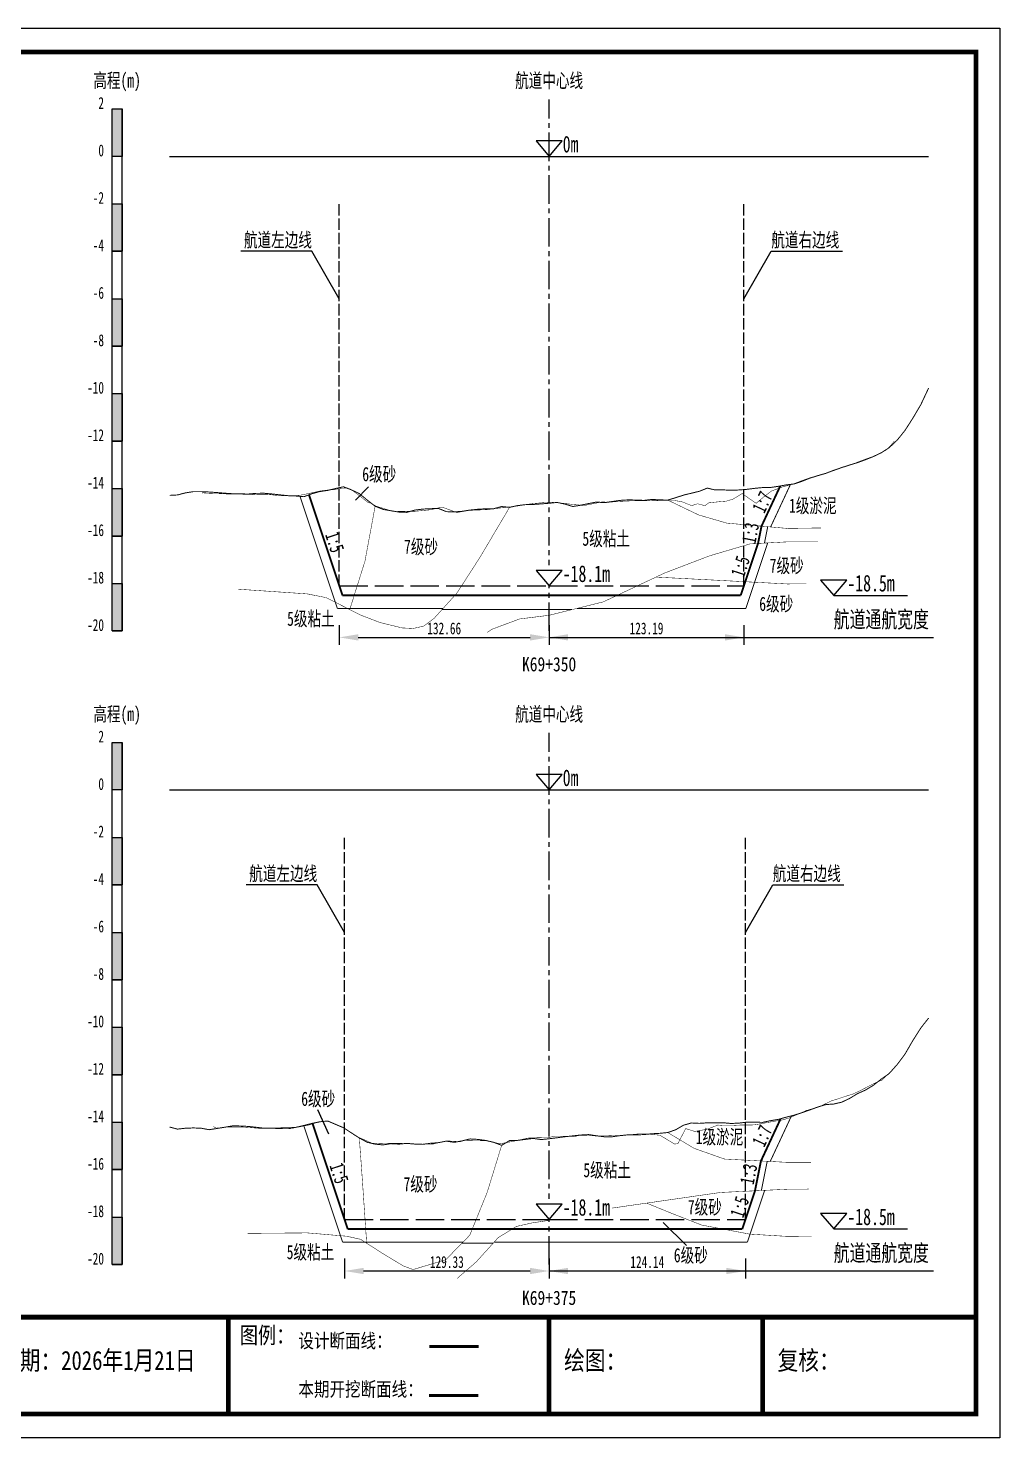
# Model space of a CAD drawing. Header units: millimetres. Extents: x 0 to 1680, y -8762 to 0.
# Drawn here: x 215.2 to 420, y -8761.5 to -8464.5 of the extents above; entities that cross this region are included whole.
import ezdxf
from ezdxf.enums import TextEntityAlignment as Align

# ---------------------------------------------------------------- set-up
doc = ezdxf.new("R2010")
doc.units = ezdxf.units.MM
for name, pattern in [('ACAD_ISO02W100', [15, 12, -3]), ('ACAD_ISO05W100', [33, 24, -3, 0, -3, 0, -3]), ('CENTER2', [1.125, 0.75, -0.125, 0.125, -0.125])]:
    doc.linetypes.add(name, pattern=pattern)
for name, color, linetype in [('0-桩号', 1, 'Continuous'), ('0-航道左右边线标注', 8, 'Continuous'), ('1-疏浚底高', 7, 'Continuous'), ('1-通航宽度', 7, 'Continuous'), ('1-通航底高', 7, 'Continuous'), ('202601', 5, 'Continuous'), ('DMX', 20, 'Continuous'), ('L1', 7, 'Continuous'), ('图幅外框线', 145, 'Continuous'), ('地质分层', 6, 'Continuous'), ('坡比', 1, 'Continuous'), ('尺寸标注', 1, 'Continuous'), ('开挖线', 4, 'Continuous'), ('标尺', 7, 'Continuous'), ('超挖线', 3, 'Continuous'), ('辅助框', 7, 'Continuous'), ('通航底面线', 7, 'ACAD_ISO02W100')]:
    doc.layers.add(name, color=color, linetype=linetype)
doc.styles.get("Standard").update_dxf_attribs({"font": 'arial.ttf'})
doc.styles.add('仿宋', font='仿宋_GB2312.ttf', dxfattribs={"width": 0.8})
doc.styles.add('仿宋GB2312', font='仿宋_GB2312.ttf', dxfattribs={"width": 0.7, "height": 2.5})
doc.styles.add('仿宋体', font='仿宋_GB2312.ttf', dxfattribs={"width": 0.8})
doc.dimstyles.new('2000', dxfattribs={"dimtxt": 3, "dimasz": 2.5, "dimexe": 1.25, "dimexo": 0.625, "dimtad": 1, "dimlfac": 2, "dimdsep": 46, "dimtxsty": 'Standard', "dimcen": 2.5, "dimadec": 0, "dimazin": 0, "dimtfac": 1, "dimtmove": 0, "dimatfit": 3, "dimfxl": 0, "dimarcsym": 0})

# ---------------------------------------------------------------- blocks, each defined once
blk = doc.blocks.new('标尺')
at = {"layer": '标尺', "linetype": 'Continuous'}
for points in [[(-2.116669999959413, 100), (0, 100), (0, 90), (-2.116669999959413, 90)], [(-2.116669999959413, 80), (0, 80), (0, 70), (-2.116669999959413, 70)], [(-2.116669999959413, 60), (0, 60), (0, 50), (-2.116669999959413, 50)], [(-2.116669999959413, 40), (0, 40), (0, 30), (-2.116669999959413, 30)], [(-2.116669999959413, 20), (0, 20), (0, 10), (-2.116669999959413, 10)], [(-2.116669999959413, 0), (0, 0), (0, -10), (-2.116669999959413, -10)]]:
    blk.add_hatch(color=256, dxfattribs=at).paths.add_polyline_path(points)
for p, q in [((-2.116669999959413, -10), (-2.116669999959413, 100)), ((0, -10), (0, 100)), ((-2.116669999959413, 80), (0, 80)), ((-2.116669999959413, 70), (0, 70)), ((-2.116669999959413, 60), (0, 60)), ((-2.116669999959413, 50), (0, 50)), ((-2.116669999959413, 40), (0, 40)), ((-2.116669999959413, 30), (0, 30)), ((-2.116669999959413, 20), (0, 20)), ((-2.116669999959413, 10), (0, 10)), ((-2.116669999959413, 0), (0, 0)), ((-2.116669999959413, -10), (0, -10))]:
    blk.add_line(p, q, dxfattribs=at)
at = {"layer": '标尺'}
for points in [[(-2.116669999959413, 100), (0, 100), (0, 90), (-2.116669999959413, 90)], [(-2.116669999959413, 100), (0, 100), (0, 90), (-2.116669999959413, 90)], [(-2.116669999959413, 80), (0, 80), (0, 70), (-2.116669999959413, 70)], [(-2.116669999959413, 80), (0, 80), (0, 70), (-2.116669999959413, 70)], [(-2.116669999959413, 60), (0, 60), (0, 50), (-2.116669999959413, 50)], [(-2.116669999959413, 60), (0, 60), (0, 50), (-2.116669999959413, 50)], [(-2.116669999959413, 40), (0, 40), (0, 30), (-2.116669999959413, 30)], [(-2.116669999959413, 40), (0, 40), (0, 30), (-2.116669999959413, 30)], [(-2.116669999959413, 20), (0, 20), (0, 10), (-2.116669999959413, 10)], [(-2.116669999959413, 20), (0, 20), (0, 10), (-2.116669999959413, 10)], [(-2.116669999959413, 0), (0, 0), (0, -10), (-2.116669999959413, -10)], [(-2.116669999959413, 0), (0, 0), (0, -10), (-2.116669999959413, -10)]]:
    blk.add_lwpolyline(points, close=True, dxfattribs=at)
at = {"layer": '标尺', "style": '仿宋GB2312', "width": 0.7}
blk.add_text('高程(m)', height=3, dxfattribs=at).set_placement((-1.058334999950603, 106.0000000009313), align=Align.MIDDLE_CENTER)
for s, p in [('2', (-3.816669999971054, 100)), ('0', (-3.816669999971054, 90)), ('-2', (-3.816669999971054, 80)), ('-4', (-3.816669999971054, 70)), ('-6', (-3.816669999971054, 60)), ('-8', (-3.816669999971054, 50)), ('-10', (-3.816669999971054, 40)), ('-12', (-3.816669999971054, 30)), ('-14', (-3.816669999971054, 20)), ('-16', (-3.816669999971054, 10)), ('-18', (-3.816669999971054, 0)), ('-20', (-3.816669999971054, -10))]:
    blk.add_text(s, height=2.5, dxfattribs=at).set_placement(p, align=Align.RIGHT)
blk = doc.blocks.new('*D239')
at = {"layer": 'Defpoints', "color": 0, "ltscale": 0.5}
for p in [(280.780287637423, -8582), (325, -8582), (325, -8592.852629097479)]:
    blk.add_point(p, dxfattribs=at)
at = {"layer": '尺寸标注', "color": 0, "lineweight": -2, "ltscale": 0.5}
for p, q in [((280.780287637423, -8590.25), (280.780287637423, -8594.452629097479)), ((325, -8590.25), (325, -8594.452629097479)), ((284.780287637423, -8592.852629097479), (321, -8592.852629097479))]:
    blk.add_line(p, q, dxfattribs=at)
at = {"layer": '尺寸标注', "color": 0, "ltscale": 0.5}
for points in [[(284.780287637423, -8592.185962430813), (284.780287637423, -8593.519295764145), (280.780287637423, -8592.852629097479)], [(321, -8592.185962430813), (321, -8593.519295764145), (325, -8592.852629097479)]]:
    blk.add_solid(points, dxfattribs=at)
at = {"layer": '尺寸标注', "color": 0, "ltscale": 0.5, "insert": (302.8901438187115, -8590.977629097479), "char_height": 2.5, "attachment_point": 5, "style": '仿宋GB2312'}
blk.add_mtext('132.66', dxfattribs=at)
blk = doc.blocks.new('*D240')
at = {"layer": 'Defpoints', "color": 0, "ltscale": 0.5}
for p in [(281.89164773982, -8715.5), (325, -8715.5), (325, -8726.352598626927)]:
    blk.add_point(p, dxfattribs=at)
at = {"layer": '尺寸标注', "color": 0, "lineweight": -2, "ltscale": 0.5}
for p, q in [((281.89164773982, -8723.75), (281.89164773982, -8727.952598626927)), ((325, -8723.75), (325, -8727.952598626927)), ((285.89164773982, -8726.352598626927), (321, -8726.352598626927))]:
    blk.add_line(p, q, dxfattribs=at)
at = {"layer": '尺寸标注', "color": 0, "ltscale": 0.5}
for points in [[(285.89164773982, -8725.68593196026), (285.89164773982, -8727.019265293593), (281.89164773982, -8726.352598626927)], [(321, -8725.68593196026), (321, -8727.019265293593), (325, -8726.352598626927)]]:
    blk.add_solid(points, dxfattribs=at)
at = {"layer": '尺寸标注', "color": 0, "ltscale": 0.5, "insert": (303.44582386991, -8724.477598626927), "char_height": 2.5, "attachment_point": 5, "style": '仿宋GB2312'}
blk.add_mtext('129.33', dxfattribs=at)
blk = doc.blocks.new('*D35')
at = {"layer": 'Defpoints', "color": 0, "ltscale": 0.5}
for p in [(325, -8582), (366.062370452334, -8582), (366.062370452334, -8592.852572422335)]:
    blk.add_point(p, dxfattribs=at)
at = {"layer": '尺寸标注', "color": 0, "lineweight": -2, "ltscale": 0.5}
for p, q in [((325, -8590.25), (325, -8594.452572422335)), ((366.062370452334, -8590.25), (366.062370452334, -8594.452572422335)), ((329, -8592.852572422335), (362.062370452334, -8592.852572422335))]:
    blk.add_line(p, q, dxfattribs=at)
at = {"layer": '尺寸标注', "color": 0, "ltscale": 0.5}
for points in [[(329, -8592.185905755669), (329, -8593.519239089), (325, -8592.852572422335)], [(362.062370452334, -8592.185905755669), (362.062370452334, -8593.519239089), (366.062370452334, -8592.852572422335)]]:
    blk.add_solid(points, dxfattribs=at)
at = {"layer": '尺寸标注', "color": 0, "ltscale": 0.5, "insert": (345.531185226167, -8590.977572422335), "char_height": 2.5, "attachment_point": 5, "style": '仿宋GB2312'}
blk.add_mtext('123.19', dxfattribs=at)
blk = doc.blocks.new('*D36')
at = {"layer": 'Defpoints', "color": 0, "ltscale": 0.5}
for p in [(325, -8715.5), (366.38053571185, -8715.5), (366.38053571185, -8726.352541501035)]:
    blk.add_point(p, dxfattribs=at)
at = {"layer": '尺寸标注', "color": 0, "lineweight": -2, "ltscale": 0.5}
for p, q in [((325, -8723.75), (325, -8727.952541501036)), ((366.38053571185, -8723.75), (366.38053571185, -8727.952541501036)), ((329, -8726.352541501035), (362.38053571185, -8726.352541501035))]:
    blk.add_line(p, q, dxfattribs=at)
at = {"layer": '尺寸标注', "color": 0, "ltscale": 0.5}
for points in [[(329, -8725.68587483437), (329, -8727.019208167701), (325, -8726.352541501035)], [(362.38053571185, -8725.68587483437), (362.38053571185, -8727.019208167701), (366.38053571185, -8726.352541501035)]]:
    blk.add_solid(points, dxfattribs=at)
at = {"layer": '尺寸标注', "color": 0, "ltscale": 0.5, "insert": (345.690267855925, -8724.477541501035), "char_height": 2.5, "attachment_point": 5, "style": '仿宋GB2312'}
blk.add_mtext('124.14', dxfattribs=at)
blk = doc.blocks.new('通航底高')
at = {"layer": '1-通航底高'}
for p, q in [((-2.762494692986365, 3.232132659759372), (5.923793651163578e-06, 6.932765245437622e-06)), ((2.762506540631875, 3.232132659759372), (-2.762494692986365, 3.232132659759372)), ((5.923793651163578e-06, 6.932765245437622e-06), (2.762506540631875, 3.232132659759372))]:
    blk.add_line(p, q, dxfattribs=at)
at = {"layer": '1-通航底高', "style": '仿宋', "width": 0.7}
blk.add_attdef('通航底高', (2.856129719933961, 0.8203305718488991), '', height=3.5, dxfattribs=at)
blk = doc.blocks.new('疏浚底高')
at = {"layer": '1-疏浚底高'}
for p, q in [((-2.762500616780017, 3.232125726994127), (0, 0)), ((2.762500616838224, 3.232125726994127), (-2.762500616780017, 3.232125726994127)), ((0, 0), (2.762500616838224, 3.232125726994127)), ((-5.923793651163578e-06, -6.932765245437622e-06), (15.51466270413067, -6.932765245437622e-06))]:
    blk.add_line(p, q, dxfattribs=at)
at = {"layer": '1-疏浚底高', "style": '仿宋', "width": 0.7}
blk.add_attdef('疏浚底高', (2.856123796140309, 0.8203236390836537), '', height=3.5, dxfattribs=at)

msp = doc.modelspace()

# ---------------------------------------------------------------- linework, layer by layer
at = {"layer": '0-航道左右边线标注', "linetype": 'ACAD_ISO02W100', "ltscale": 0.2}
for points in [[(280.780287637423, -8582), (280.780287637423, -8501.5)], [(366.0623704523341, -8582), (366.0623704523341, -8501.5)], [(281.8916477398202, -8715.5), (281.8916477398202, -8635)], [(366.3805357118499, -8715.5), (366.3805357118499, -8635)]]:
    msp.add_lwpolyline(points, dxfattribs=at)
at = {"layer": '0-航道左右边线标注'}
for points in [[(280.780287637423, -8521.5), (275.0067849455558, -8511.499999999984), (260.0067849455558, -8511.49999999994)], [(366.062370452334, -8521.5), (371.8358731442594, -8511.500000000016), (386.8358731442594, -8511.50000000006)], [(281.89164773982, -8655), (276.1181450479529, -8644.999999999984), (261.1181450479529, -8644.99999999994)], [(366.38053571185, -8655), (372.1540384037754, -8645.000000000016), (387.1540384037754, -8645.00000000006)]]:
    msp.add_lwpolyline(points, dxfattribs=at)
at = {"layer": '1-通航宽度'}
for points in [[(325, -8592.85), (406, -8592.85)], [(325, -8726.35), (406, -8726.35)]]:
    msp.add_lwpolyline(points, dxfattribs=at)
at = {"layer": '202601', "color": 1, "linetype": 'Continuous', "const_width": 0.1}
for points in [[(251.9170000001982, -8562.549999999535), (251.9671111113092, -8562.400001525415), (253.4537777779762, -8562.499999045862), (255.2771111113092, -8562.550000190271), (257.3237777779762, -8562.64999771072), (259.1804444446422, -8562.64999771072), (260.4504444446422, -8562.699998855127), (261.5804444446422, -8562.699998855127), (262.7037777779762, -8562.800001143944), (263.6004444446422, -8562.699998855127), (265.4671111113092, -8562.699998855127), (267.6804444446422, -8562.9499998088), (268.2671111113092, -8562.9499998088), (268.7137777779762, -8563.00000095321), (269.8637777779762, -8562.9499998088), (272.0771111113092, -8562.9499998088), (272.8171111113092, -8562.850002288355), (274.7571111113092, -8562.449997901453), (276.7671111113092, -8562.000001906883), (278.7504444446422, -8561.75000095321), (279.5737777779762, -8561.75000095321), (281.0337777779762, -8561.449998855127), (282.3137777779762, -8561.35000133468), (283.2171111113092, -8561.649998664392), (284.4871111113092, -8562.60000133468), (286.8804444446422, -8564.450000762476), (287.5171111113092, -8564.599999427332), (288.5071111113092, -8565.199998855127), (292.2204444446422, -8566.35000133468), (293.3137777779762, -8566.300000190271), (296.6104444446422, -8566.300000190271), (297.1337777779762, -8566.249999045864), (300.1971111113092, -8565.950001716152), (301.3037777779762, -8565.649999618066), (302.4537777779762, -8565.399998664392), (305.3937777779762, -8566.499999999534), (305.7904444446422, -8566.499999999534), (308.2004444446422, -8566.100000381006), (311.6871111113092, -8565.950001716152), (312.4504444446422, -8565.900000571744), (312.9137777779762, -8565.799998282922), (315.9071111113092, -8565.4499998088), (317.6837777779762, -8565.249999999536), (317.9504444446422, -8565.199998855127), (318.1837777779762, -8565.199998855127), (320.5604444446422, -8564.799999236597), (321.7504444446422, -8564.65000057174), (323.9937777779762, -8564.450000762476), (325.5771111113092, -8564.349998473655), (326.1537777779762, -8564.450000762476), (327.5237777779762, -8564.549998282922), (330.0271111113092, -8564.850000381008), (332.2071111113092, -8565.050000190271), (332.4571111113092, -8565.050000190271), (332.7504444446422, -8564.999999045864), (336.2004444446422, -8564.30000209762), (337.5304444446422, -8564.399999618066), (339.0704444446422, -8564.25000095321), (342.0071111113092, -8564.100002288356), (344.1137777779762, -8564.100002288356), (344.5804444446422, -8564.100002288356), (347.3237777779762, -8564.050001143944), (349.1637777779762, -8563.999999999538), (351.3637777779762, -8563.999999999538), (351.3971111113092, -8563.999999999538), (353.0604444446422, -8564.30000209762), (355.0571111113092, -8565.10000133468), (356.2837777779762, -8564.700001716152), (357.8771111113092, -8565.10000133468), (358.6471111113092, -8564.500001906883), (361.0771111113092, -8564.25000095321), (362.3471111113092, -8564.149998664392), (363.8204444446422, -8563.699997901453), (365.6937777779762, -8562.550000190271), (367.1071111113092, -8563.549999236597), (368.6371111113091, -8564.599999427332), (370.1871111113092, -8563.299998282922), (371.9237777779762, -8562.000001906883), (374.1871111113092, -8561.150001525415), (376.2904444446422, -8560.599998473655), (378.3737777779762, -8559.799999236597), (380.0571111113092, -8559.1999998088), (383.1037777779762, -8558.40000057174), (383.1237777779762, -8558.40000057174), (383.2337777779762, -8558.349999427332), (387.5904444446422, -8556.80000209762), (388.6637777779762, -8556.449998855127), (391.5837777779762, -8555.350002288355), (393.3737777779762, -8554.700001716152), (394.5604444446422, -8554.149998664392), (396.0504444446422, -8553.40000057174), (396.9571111113092, -8552.449997901456), (397.7704444446422, -8551.499999999536)], [(254.2539999998002, -8695.89999999907), (254.6237407405412, -8696.149997710248), (254.9070740738742, -8696.249999999069), (257.2004074072072, -8695.999999045396), (258.2637407405412, -8695.999999045396), (260.2037407405412, -8695.999999045396), (263.9670740738742, -8696.300001143476), (264.0837407405412, -8696.300001143476), (264.2237407405412, -8696.300001143476), (264.7470740738742, -8696.300001143476), (269.8637407405412, -8696.399998663925), (270.5304074072072, -8696.350002287889), (274.3504074072072, -8695.599999426864), (275.8037407405412, -8695.149998663925), (277.5537407405412, -8694.800000189809), (278.4404074072072, -8694.850001334215), (279.3670740738742, -8695.199999808332), (281.4237407405412, -8695.999999045396), (283.6537407405412, -8697.499999999069), (283.9470740738742, -8697.750000952745), (284.2670740738742, -8697.8999996176), (284.9937407405412, -8698.249998091722), (287.6037407405412, -8699.400000571273), (288.7770740738742, -8699.549999236131), (291.7370740738742, -8699.450001715684), (293.6770740738742, -8699.450001715684), (297.2370740738742, -8699.650001524951), (297.4770740738742, -8699.699997900985), (298.4170740738742, -8699.650001524951), (300.5970740738742, -8699.60000038054), (303.2437407405412, -8698.949999808332), (303.6470740738742, -8698.949999808332), (306.3037407405412, -8699.099998473188), (307.1804074072072, -8698.800001143476), (309.4104074072072, -8698.850002287889), (311.3304074072072, -8698.899998663925), (312.1070740738742, -8698.899998663925), (314.5570740738742, -8699.549999236131), (315.1937407405412, -8699.450001715684), (317.3137407405412, -8699.050002097152), (320.5404074072072, -8698.350000380538), (321.5070740738742, -8698.29999923613), (325.0937407405412, -8698.200001715682), (326.1404074072072, -8697.95000076201), (328.1104074072072, -8697.95000076201), (330.4237407405412, -8698.000001906415), (331.3304074072072, -8697.800002097152), (333.8304074072072, -8697.800002097152), (335.1370740738742, -8697.95000076201), (337.7070740738742, -8697.849998473188), (338.6704074072072, -8697.800002097152), (339.1537407405412, -8697.849998473188), (342.9637407405412, -8697.550001143476), (344.0737407405412, -8697.449998854663), (345.9237407405412, -8697.499999999069), (348.3737407405412, -8697.750000952745), (351.4304074072072, -8699.60000038054), (352.1170740738742, -8699.549999236131), (353.7870740738742, -8696.350002287889), (355.6804074072072, -8696.950001715684), (358.2404074072072, -8696.500000952745), (360.5870740738742, -8695.599999426864), (361.6770740738742, -8695.700001715684), (363.5570740738742, -8695.700001715684), (365.3370740738742, -8695.599999426864), (367.5604074072072, -8695.599999426864), (368.3237407405412, -8695.549998282457), (369.2237407405412, -8695.399999617599), (372.4904074072072, -8694.800000189809), (374.0870740738742, -8694.54999923613), (375.6204074072072, -8694.099998473188), (378.8670740738742, -8692.699999808332), (379.2804074072072, -8692.499999999069), (379.5570740738742, -8692.449998854661), (382.0270740738742, -8691.700000762008), (384.6570740738742, -8690.45000076201), (385.5104074072072, -8690.199999808332), (387.4970740738742, -8689.549999236127), (389.0837407405412, -8689.050002097152), (390.3804074072072, -8688.449997900987), (392.4237407405412, -8687.39999771025), (394.3604074072072, -8686.449999808332), (395.2170740738742, -8686.100001334213), (397.7837407405412, -8683.550000189805), (398.0670740738741, -8683.249998091722)]]:
    msp.add_lwpolyline(points, dxfattribs=at)
at = {"layer": 'DMX', "color": 7, "linetype": 'Continuous', "const_width": 0.2}
for points in [[(244.9999999999997, -8562.930000000168), (244.9999999999997, -8562.930000000168), (246.6666666666861, -8562.845000000205), (248.3333333333139, -8562.410000000149), (250, -8562.149999999907), (251.6666666666861, -8562.149999999907), (253.3333333333139, -8562.225000000093), (255, -8562.339999999851), (256.6666666666861, -8562.479999999981), (258.3333333333139, -8562.589999999851), (260, -8562.629999999888), (261.6666666666861, -8562.645000000019), (263.3333333333139, -8562.5), (265, -8562.495000000112), (266.6666666666861, -8562.645000000019), (268.3333333333139, -8562.834999999963), (270, -8563), (271.6666666666861, -8563.069999999832), (273.3333333333139, -8563.209999999963), (275, -8562.584999999963), (276.6666666666861, -8562.129999999888), (278.3333333333139, -8561.884999999776), (280, -8561.48499999987), (281.6666666666861, -8561.120000000112), (283.3333333333139, -8561.774999999907), (285, -8562.555000000168), (286.6666666666861, -8563.924999999814), (288.3333333333139, -8565.220000000205), (290, -8565.89000000013), (291.6666666666861, -8566.174999999814), (293.3333333333139, -8566.450000000186), (295, -8566.51500000013), (296.6666666666861, -8566.035000000149), (298.3333333333139, -8565.825000000186), (300, -8565.740000000224), (301.6666666666861, -8565.680000000168), (303.3333333333139, -8566.35999999987), (305, -8566.419999999925), (306.6666666666861, -8566.290000000037), (308.3333333333139, -8566.029999999795), (310, -8565.85999999987), (311.6666666666861, -8565.754999999888), (313.3333333333139, -8565.740000000224), (315, -8565.285000000149), (316.6666666666861, -8565.450000000186), (318.3333333333139, -8565.095000000205), (320, -8564.89000000013), (321.6666666666861, -8564.845000000205), (323.3333333333139, -8564.725000000093), (325, -8564.600000000093), (326.6666666666861, -8564.415000000037), (328.3333333333139, -8564.770000000019), (330, -8565.279999999795), (331.6666666666861, -8565.004999999888), (333.3333333333139, -8564.654999999795), (335, -8564.339999999851), (336.6666666666861, -8564.470000000205), (338.3333333333139, -8564.220000000205), (340, -8563.990000000224), (341.6666666666861, -8563.879999999888), (343.3333333333139, -8563.919999999925), (345, -8563.990000000224), (346.6666666666861, -8563.790000000037), (348.3333333333139, -8563.879999999888), (350, -8563.930000000168), (351.6666666666861, -8563.424999999814), (353.3333333333139, -8562.879999999888), (355, -8562.475000000093), (356.6666666666861, -8562.075000000186), (358.3333333333139, -8561.399999999907), (360, -8561.794999999925), (361.6666666666861, -8561.774999999907), (363.3333333333139, -8561.85999999987), (365, -8561.794999999925), (366.6666666666861, -8561.665000000037), (368.3333333333139, -8561.450000000186), (370, -8561.290000000037), (371.6666666666861, -8561.274999999907), (373.3333333333139, -8561.020000000019), (375, -8560.725000000093), (376.6666666666861, -8560.51500000013), (378.3333333333139, -8559.955000000075), (380, -8559.290000000037), (381.6666666666861, -8558.770000000019), (383.3333333333139, -8558.290000000037), (385, -8557.649999999907), (386.6666666666861, -8557.080000000075), (388.3333333333139, -8556.535000000149), (390, -8556.035000000149), (391.6666666666861, -8555.424999999814), (393.3333333333139, -8554.754999999888), (395, -8553.964999999851), (396.6666666666861, -8552.895000000019), (398.3333333333139, -8551.334999999963), (400, -8549.270000000019), (401.6666666666861, -8546.669999999925), (403.3333333333139, -8543.850000000093), (405, -8540.310000000056)], [(244.9999999999998, -8696.020000000019), (244.9999999999998, -8696.020000000019), (246.6666666666861, -8696.459999999963), (248.3333333333139, -8696.274999999907), (250, -8696.209999999963), (251.6666666666861, -8696.270000000019), (253.3333333333139, -8696.584999999963), (255, -8696.325000000186), (256.6666666666861, -8696.055000000168), (258.3333333333139, -8695.774999999907), (260, -8695.805000000168), (261.6666666666861, -8695.899999999907), (263.3333333333139, -8696.084999999963), (265, -8696.279999999795), (266.6666666666861, -8696.25), (268.3333333333139, -8696.220000000205), (270, -8696.205000000075), (271.6666666666861, -8696.080000000075), (273.3333333333139, -8695.689999999944), (275, -8695.254999999888), (276.6666666666861, -8694.915000000037), (278.3333333333139, -8694.75), (280, -8695.464999999851), (281.6666666666861, -8696.169999999925), (283.3333333333139, -8697.254999999888), (285, -8698.330000000075), (286.6666666666861, -8699.23499999987), (288.3333333333139, -8699.629999999888), (290, -8699.785000000149), (291.6666666666861, -8699.524999999907), (293.3333333333139, -8699.620000000112), (295, -8699.464999999851), (296.6666666666861, -8699.604999999981), (298.3333333333139, -8699.665000000037), (300, -8699.450000000186), (301.6666666666861, -8699.314999999944), (303.3333333333139, -8698.990000000224), (305, -8699.245000000112), (306.6666666666861, -8698.939999999944), (308.3333333333139, -8698.529999999795), (310, -8698.629999999888), (311.6666666666861, -8698.854999999981), (313.3333333333139, -8699.245000000112), (315, -8699.875), (316.6666666666861, -8698.875), (318.3333333333139, -8698.834999999963), (320, -8698.625), (321.6666666666861, -8698.419999999925), (323.3333333333139, -8698.660000000149), (325, -8698.495000000112), (326.6666666666861, -8698.279999999795), (328.3333333333139, -8698.064999999944), (330, -8697.884999999776), (331.6666666666861, -8697.705000000075), (333.3333333333139, -8697.615000000224), (335, -8697.865000000224), (336.6666666666861, -8698.080000000075), (338.3333333333139, -8698.064999999944), (340, -8697.830000000075), (341.6666666666861, -8697.660000000149), (343.3333333333139, -8697.685000000056), (345, -8697.604999999981), (346.6666666666861, -8697.439999999944), (348.3333333333139, -8697.345000000205), (350, -8697.180000000168), (351.6666666666861, -8696.604999999981), (353.3333333333139, -8695.629999999888), (355, -8695.165000000037), (356.6666666666861, -8695.245000000112), (358.3333333333139, -8695.134999999776), (360, -8695.14000000013), (361.6666666666861, -8695.120000000112), (363.3333333333139, -8695.270000000019), (365, -8695.200000000186), (366.6666666666861, -8694.990000000224), (368.3333333333139, -8694.995000000112), (370, -8695.040000000037), (371.6666666666861, -8694.685000000056), (373.3333333333139, -8694.404999999795), (375, -8693.935000000056), (376.6666666666861, -8693.51500000013), (378.3333333333139, -8692.990000000224), (380, -8692.399999999907), (381.6666666666861, -8691.794999999925), (383.3333333333139, -8691.290000000037), (385, -8691.169999999925), (386.6666666666861, -8690.790000000037), (388.3333333333139, -8690), (390, -8688.98499999987), (391.6666666666861, -8688.240000000224), (393.3333333333139, -8687.240000000224), (395, -8685.930000000168), (396.6666666666861, -8684.759999999776), (398.3333333333139, -8682.89000000013), (400, -8680.674999999814), (401.6666666666861, -8677.805000000168), (403.3333333333139, -8675.174999999814), (405, -8673.044999999925)]]:
    msp.add_lwpolyline(points, dxfattribs=at)
at = {"layer": 'L1', "linetype": 'CENTER2', "ltscale": 8}
for p, q in [((324.9999999999992, -8591.5), (324.9999999999992, -8479.5)), ((324.9999999999992, -8724.999999999069), (324.9999999999992, -8612.999999999069))]:
    msp.add_line(p, q, dxfattribs=at)
at = {"layer": 'L1'}
for p, q in [((322.2374993832192, -8488.267874272773), (324.9999999999992, -8491.499999999767)), ((327.7625006168374, -8488.267874272773), (322.2374993832192, -8488.267874272773)), ((324.9999999999992, -8491.499999999767), (327.7625006168374, -8488.267874272773)), ((244.9999999999992, -8491.499999999767), (404.9999999999992, -8491.500000000233)), ((322.2374993832192, -8621.767874271842), (324.9999999999992, -8624.999999998836)), ((327.7625006168374, -8621.767874271842), (322.2374993832192, -8621.767874271842)), ((324.9999999999992, -8624.999999998836), (327.7625006168374, -8621.767874271842)), ((244.9999999999992, -8624.999999998836), (404.9999999999992, -8624.999999999302))]:
    msp.add_line(p, q, dxfattribs=at)
at = {"layer": '地质分层'}
for points in [[(286.9305145738108, -8561.137321444388), (284.2166580031408, -8563.974720742863)], [(276.1686513560708, -8692.313548596769), (278.4671366280527, -8697.441320878257)], [(349.0475407757258, -8716.145652821659), (353.976183251827, -8720.970223640365)]]:
    msp.add_lwpolyline(points, dxfattribs=at)
at = {"layer": '地质分层', "linetype": 'ACAD_ISO05W100', "ltscale": 0.2, "const_width": 0.1, "flags": 128}
for points in [[(259.4341789903119, -8582.697765209712), (274.0121819759952, -8583.687816117425), (278.0301102101803, -8584.483750980347), (285.1853491589427, -8588.121670752764), (289.3694336833432, -8589.730000063777), (294.035893867258, -8590.85919528734), (296.3428721679957, -8590.976499727461), (298.5939943017438, -8590.47158119455), (300.7192435842007, -8588.886131881736), (305.570963984821, -8583.518753393553), (310.415693434421, -8576.004692686722), (316.6666666666861, -8565.450000000186)], [(282.9791921351571, -8587), (286.1850552358665, -8576.79607146047), (288.3333333333139, -8565.220000000205)], [(350, -8563.930000000168), (356.5140281952918, -8567.054575598799), (362.4493460925296, -8568.779996667523), (375.2085651229718, -8569.894389074296), (382.2781772638934, -8569.79437358461)], [(311.9509359612838, -8591.817043189862), (313.0058409972116, -8591.125679976773), (318.7698805802502, -8588.972268346697), (325, -8588.196883734781), (336.4150423845276, -8585.376070924103), (349.3517982950434, -8579.291337186936), (358.7860874612816, -8575.681680941954), (367.3569941059686, -8573.151422276627), (375.2085651229718, -8572.727722486947), (381.6858159518396, -8572.735987907237)], [(347.520241508726, -8580.152800095268), (357.1082590804435, -8580.643948866986), (375.2085651229718, -8581.594388645142), (379.227914108223, -8581.571955593416)], [(285, -8698.330000000075), (285.6502474392764, -8707.367378558964), (286.547224204638, -8720.5)], [(350, -8697.180000000168), (355.6052044890821, -8700.522221339867), (361.9599794815294, -8702.765807081945), (375.2085651229718, -8703.461444656365), (380.2234909250411, -8703.45350970158)], [(261.4965097084641, -8718.42649316229), (274.0121819759952, -8718.3237502384), (282.3260499602184, -8719.02541077137), (285.2692405781709, -8719.679509554058), (289.8518093428575, -8722.621608193964), (294.2665952695534, -8725.291838615201), (296.3428721679957, -8726.046999863815), (303.2115178247914, -8723.983641049825), (308.2799577247351, -8718.807377844118), (311.9362254044972, -8709.818230170757), (315, -8699.875)], [(305.6338825491257, -8727.91092551034), (309.6396978083067, -8724.439895139076), (314.2746987100691, -8719.31612134166), (318.1197220827453, -8716.960827371106), (321.3705145702697, -8716.228667417075), (325, -8715.68310153531), (334.1604604977183, -8713.694371105172), (361.096596960444, -8709.810154876672), (375.2085651229718, -8709.128111482132), (379.7314311198406, -8709.089661576352)], [(345.5456351310713, -8712.052618207876), (350.9632126358338, -8714.259641657583), (357.1397183625959, -8716.668770918623), (367.2975710174069, -8718.586653152015), (375.2085651229718, -8719.06144408416), (380.3715675956726, -8719.069273197792)]]:
    msp.add_lwpolyline(points, dxfattribs=at)
at = {"layer": '开挖线', "linetype": 'Continuous', "const_width": 0.4, "flags": 128}
for points in [[(369.7704220683244, -8569.419420715136), (373.7222786156643, -8560.951156685062)], [(281.4466666676602, -8584.000000002938), (274.385185185314, -8562.815555555468)], [(369.0422098499698, -8573.060481806911), (369.7704220683249, -8569.419420715136)], [(365.3957037847018, -8584.000000002938), (369.0422098499697, -8573.060481806911)], [(281.4466666676602, -8584.000000002938), (365.3957037847018, -8584.000000002938)], [(282.5566666676463, -8717.500000002938), (275.1326466917465, -8695.227940074785)], [(369.6522711338225, -8703.169702807236), (373.8044669628813, -8694.272140316332)], [(368.3947256704599, -8709.457430124048), (369.6522711338224, -8703.169702807236)], [(365.7138690442179, -8717.500000002938), (368.3947256704598, -8709.457430124048)], [(282.5566666676463, -8717.500000002938), (365.7138690442179, -8717.500000002938)]]:
    msp.add_lwpolyline(points, dxfattribs=at)
at = {"layer": '超挖线', "linetype": 'ACAD_ISO02W100', "ltscale": 0.5, "const_width": 0.2, "flags": 128}
for points in [[(371.6920970043225, -8569.587260137898), (375.8795350636749, -8560.614178582091)], [(280.3633214869343, -8586.750000002938), (272.4931291007414, -8563.139422844359)], [(370.3900904739981, -8572.987745186982), (371.0808645141903, -8569.53387498602)], [(366.4790489654278, -8586.750000002938), (371.0788566943373, -8572.950576816209)], [(302.650151687216, -8586.750000002938), (280.3633214869343, -8586.750000002938)], [(302.4241698409896, -8587.000000002938), (329.8434545095045, -8587.000000002938)], [(366.4790489654278, -8586.750000002938), (330.8551347547619, -8586.750000002938)], [(281.4733214869204, -8720.250000002938), (273.290032299866, -8695.700132441774)], [(371.6044370971162, -8703.272204314364), (376.0899808594856, -8693.660324823517)], [(369.7410729921747, -8709.392360015687), (370.9717481952092, -8703.238984000514)], [(366.7972142250279, -8720.250000002938), (370.4274858595332, -8709.359185099422)], [(306.8673858713091, -8720.250000002938), (281.4733214869204, -8720.250000002938)], [(306.6225934555005, -8720.500000002938), (313.2037539573236, -8720.500000002938)], [(366.7972142250279, -8720.250000002938), (313.4299056711298, -8720.250000002938)]]:
    msp.add_lwpolyline(points, dxfattribs=at)
at = {"layer": '辅助框', "color": 24, "const_width": 1}
for points in [[(25.00000000039722, -8736.081966023392), (415.0000000003972, -8736.081966023392)], [(257.3787765662819, -8736.081966023392), (257.3787765662819, -8756.5)], [(325.0000000003972, -8736.081966023392), (325.0000000003972, -8756.5)], [(370.0000000003972, -8736.081966023392), (370.0000000003972, -8736.081966023392), (370.0000000003972, -8756.5)]]:
    msp.add_lwpolyline(points, dxfattribs=at)
at = {"layer": '辅助框', "color": 7, "lineweight": 50}
msp.add_lwpolyline([(299.7886391461793, -8742.280435456123), (310.1471387559604, -8742.280435456123)], dxfattribs=at)
at = {"layer": '辅助框', "color": 1, "lineweight": 50}
msp.add_lwpolyline([(299.7167638427645, -8752.60696112578), (310.0752634525456, -8752.60696112578)], dxfattribs=at)

# ---------------------------------------------------------------- block references
at = {"layer": '1-疏浚底高'}
for p in [(385, -8584), (385, -8717.5)]:
    msp.add_blockref('疏浚底高', p, dxfattribs=at).add_auto_attribs({'疏浚底高': '-18.5m'})
at = {"layer": '标尺'}
for p in [(234.9999999999992, -8581.5), (234.9999999999992, -8714.999999999069)]:
    msp.add_blockref('标尺', p, dxfattribs=at)

# ---------------------------------------------------------------- texts
at = {"layer": '0-航道左右边线标注', "style": '仿宋', "width": 0.7}
for p in [(275.0067849455558, -8511.499999999984), (276.1181450479529, -8644.999999999984)]:
    msp.add_text('航道左边线', height=3, dxfattribs=at).set_placement(p, align=Align.BOTTOM_RIGHT)
for p in [(371.8358731442594, -8511.500000000016), (372.1540384037754, -8645.000000000016)]:
    msp.add_text('航道右边线', height=3, dxfattribs=at).set_placement(p, align=Align.BOTTOM_LEFT)
at = {"layer": '1-通航宽度', "style": '仿宋', "width": 0.7}
for p in [(385, -8591.85), (385, -8725.35)]:
    msp.add_text('航道通航宽度', height=3.5, dxfattribs=at).set_placement(p, align=Align.BOTTOM_LEFT)
at = {"layer": 'L1', "style": '仿宋', "width": 0.7}
for p in [(324.9999999999992, -8475.52892156085), (324.9999999999992, -8609.028921559919)]:
    msp.add_text('航道中心线', height=3, dxfattribs=at).set_placement(p, align=Align.MIDDLE_CENTER)
for p in [(327.8561237953246, -8490.679669429315), (327.8561237953246, -8624.179669428384)]:
    msp.add_text('0m ', height=3.5, dxfattribs=at).set_placement(p)
at = {"layer": '地质分层', "linetype": 'Continuous', "style": '仿宋GB2312', "width": 0.7}
for s, p in [('6级砂', (289.1935571760351, -8558.442627002929)), ('1级淤泥', (380.577273058144, -8565.090917294452)), ('5级粘土', (337.0333117240791, -8572.046518428524)), ('7级砂', (298.0073196669201, -8573.749649534158)), ('7级砂', (375.0808787469961, -8577.723457464792)), ('6级砂', (372.8711667604822, -8585.78385801355)), ('5级粘土', (274.7905335155867, -8588.913406698677)), ('6级砂', (276.3300361491657, -8690.0630158963)), ('1级淤泥', (360.9128790110391, -8698.099871612485)), ('5级粘土', (337.2285155328702, -8705.08618324326)), ('7级砂', (297.8854238387231, -8708.048242551242)), ('7级砂', (357.8204193213314, -8712.880392050909)), ('5级粘土', (274.6981475998384, -8722.357779194932)), ('6级砂', (354.8674005427548, -8723.033273032157))]:
    msp.add_text(s, height=3, dxfattribs=at).set_placement(p, align=Align.MIDDLE_CENTER)
at = {"layer": '坡比', "style": '仿宋体', "width": 0.7}
for s, rotation, p in [('1:7', 65, (369.9339796705878, -8564.339527179614)), ('1:5', 288, (279.8133015961831, -8572.775349467953)), ('1:3', 79, (367.4451542364568, -8570.84772084729)), ('1:5', 72, (365.3215868109747, -8577.89779560367)), ('1:7', 65, (369.9160165662354, -8697.87512106425)), ('1:5', 288, (280.7420165961734, -8705.731494467955)), ('1:3', 79, (367.0623402786848, -8705.921318055738)), ('1:5', 72, (365.1569355445479, -8712.846245181529))]:
    msp.add_text(s, height=3, rotation=rotation, dxfattribs=at).set_placement(p, align=Align.MIDDLE)
at = {"layer": '辅助框', "insert": (259.8269339597708, -8738.131954133956), "char_height": 3.5, "width": 20.65205776894732, "attachment_point": 1, "style": '仿宋'}
msp.add_mtext('{\\C3;图例：}', dxfattribs=at)
at = {"layer": '辅助框', "color": 7, "lineweight": 50, "insert": (272.1653762107809, -8739.551345709999), "char_height": 3, "width": 26.24716962347821, "attachment_point": 1, "style": '仿宋'}
msp.add_mtext('设计断面线：', dxfattribs=at)
at = {"layer": '辅助框', "lineweight": 0, "char_height": 4, "width": 115.8863471220259, "attachment_point": 1}
for s, insert in [('{\\fKaiTi|b0|i0|c134|p49;\\W0.8;测量日期：2026年1月21日}', (200.3284275267628, -8743.182042507084)), ('{\\fKaiTi|b0|i0|c134|p49;\\W0.8;绘图：}', (328.1550933698668, -8743.182042507084)), ('{\\fKaiTi|b0|i0|c134|p49;\\W0.8;复核：}', (373.1550933698668, -8743.182042507084))]:
    msp.add_mtext(s, dxfattribs=dict(at, insert=insert))
at = {"layer": '辅助框', "color": 1, "insert": (272.1653762107809, -8749.760362698304), "char_height": 3, "width": 26.24716962347821, "attachment_point": 1, "style": '仿宋'}
msp.add_mtext('本期开挖断面线：', dxfattribs=at)

# ---------------------------------------------------------------- wipeouts: each hides what was drawn before it
for points in [[(319.1678378378373, -8600.105927026796), (319.1678378378373, -8596.951872972742), (330.76729729729675, -8596.951872972742), (330.76729729729675, -8600.105927026796)], [(319.1678378378373, -8733.605927025865), (319.1678378378373, -8730.451872971811), (330.76729729729675, -8730.451872971811), (330.76729729729675, -8733.605927025865)]]:
    msp.add_wipeout(points).dxf.layer = '0-桩号'

# ---------------------------------------------------------------- next in the draw order: texts
at = {"layer": '0-桩号', "style": '仿宋', "width": 0.8}
for s, p in [('K69+350', (325, -8598.5289)), ('K69+375', (325, -8732.0289))]:
    msp.add_text(s, height=3, dxfattribs=at).set_placement(p, align=Align.MIDDLE)

# ---------------------------------------------------------------- next in the draw order: wipeouts: each hides what was drawn before it
for points in [[(338.3219318258411, -8582.000006932765), (322.1304279924802, -8582.000006932765), (322.1304279924802, -8577.651016643063), (338.3219318258411, -8577.651016643063)], [(338.3219377496347, -8715.5), (322.1304339162738, -8715.5), (322.1304339162738, -8711.151009710298), (338.3219377496347, -8711.151009710298)]]:
    msp.add_wipeout(points).dxf.layer = '1-通航底高'

# ---------------------------------------------------------------- next in the draw order: linework, layer by layer
at = {"layer": '图幅外框线'}
msp.add_lwpolyline([(3.972218109993264e-10, -8464.5), (420.0000000003972, -8464.5), (420.0000000003972, -8761.5), (3.972218109993264e-10, -8761.5)], close=True, dxfattribs=at)
at = {"layer": '辅助框', "color": 24, "const_width": 1}
msp.add_lwpolyline([(415.0000000003972, -8756.5), (415.0000000003972, -8469.5), (25.00000000039722, -8469.5), (25.00000000039722, -8756.5)], close=True, dxfattribs=at)
at = {"layer": '通航底面线', "ltscale": 0.5}
for points in [[(280.7800000000279, -8582), (325, -8582), (366.0633333333535, -8582)], [(281.890000000014, -8715.5), (325, -8715.5), (366.3800000000047, -8715.5)]]:
    msp.add_lwpolyline(points, dxfattribs=at)

# ---------------------------------------------------------------- next in the draw order: block references
at = {"layer": '1-通航底高'}
for p in [(325, -8582), (325, -8715.5)]:
    msp.add_blockref('通航底高', p, dxfattribs=at).add_auto_attribs({'通航底高': '-18.1m'})

# ---------------------------------------------------------------- next in the draw order: dimensions: what is measured, and where the dimension line sits
at = {"layer": '尺寸标注', "ltscale": 0.5}
for p1, p2, distance, picture, middle in [((280.780287637423, -8582), (325, -8582), -10.852629097478712, '*D239', (302.8901438187115, -8590.977629097479)), ((325, -8582), (366.062370452334, -8582), -10.85257242233456, '*D35', (345.531185226167, -8590.977572422335)), ((281.89164773982, -8715.5), (325, -8715.5), -10.85259862692692, '*D240', (303.44582386991, -8724.477598626927)), ((325, -8715.5), (366.38053571185, -8715.5), -10.852541501035375, '*D36', (345.690267855925, -8724.477541501035))]:
    dim = msp.add_aligned_dim(p1=p1, p2=p2, distance=distance, dimstyle='2000', override={"dimtxt": 3.5, "dimasz": 4, "dimexe": 1.6, "dimexo": 8.25, "dimlfac": 3, "dimtxsty": '仿宋GB2312'}, dxfattribs=at)
    dim.commit()
    dim.dimension.update_dxf_attribs({"geometry": picture, "text_midpoint": middle})

doc.saveas('drawing.dxf')
